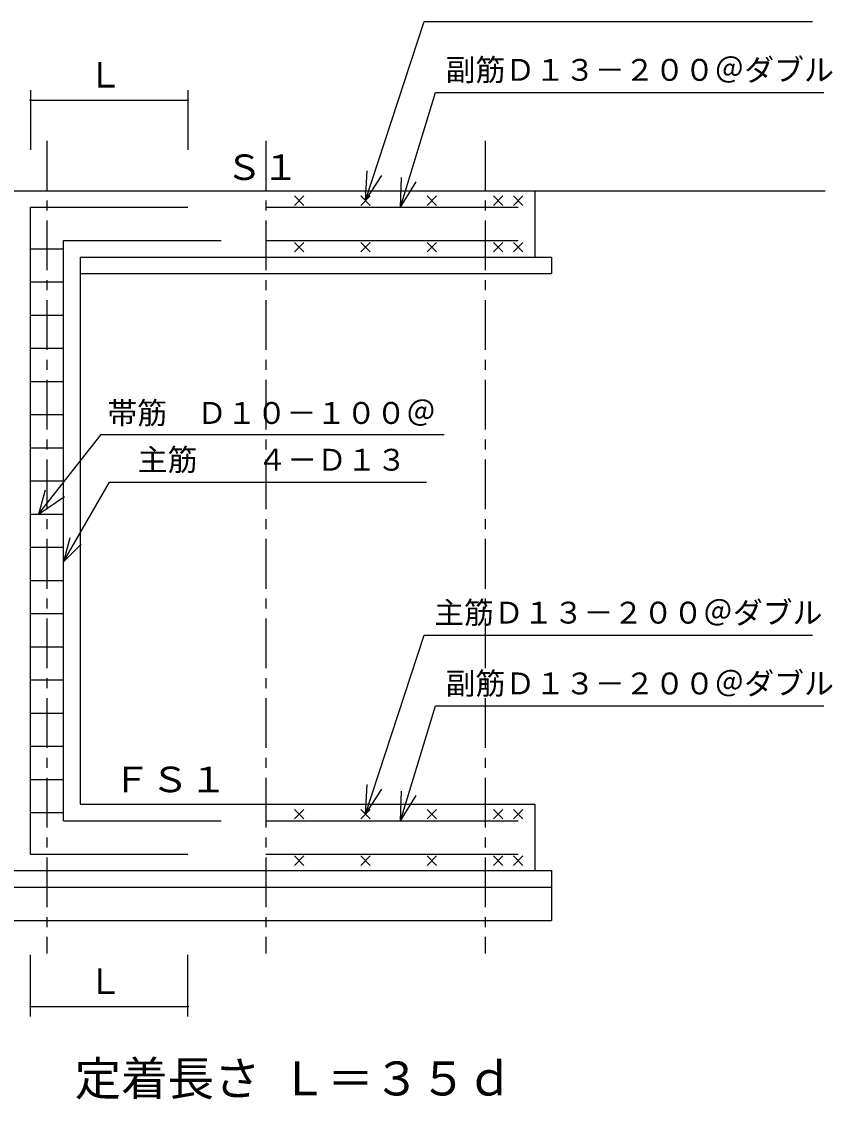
# Model space of a CAD drawing. Units: millimetres, scale not verified. Extents: x -8093 to 8093, y -5792 to 5792.
# Drawn here: x -797 to 1646, y -668 to 2582 of the extents above; entities that cross this region are included whole.
import ezdxf
from ezdxf.enums import TextEntityAlignment as Align

# ---------------------------------------------------------------- set-up
doc = ezdxf.new("R2010")
doc.units = ezdxf.units.MM
doc.header["$LTSCALE"] = 30
doc.linetypes.add('CHAIN1', pattern=[8, 5, -1, 1, -1])
for name, color, linetype, lineweight in [('0-1_00クル-フ-0躯体', 3, 'Continuous', 25), ('0-2_00クル-フ-1機器', 2, 'Continuous', 25), ('0-7_00クル-フ-2製作', 3, 'Continuous', 25)]:
    doc.layers.add(name, color=color, linetype=linetype, lineweight=lineweight)
doc.styles.add('ＭＳ ゴシック', font='')
doc.styles.get('ＭＳ ゴシック').set_extended_font_data('MS Gothic')

msp = doc.modelspace()

# ---------------------------------------------------------------- linework, layer by layer
at = {"layer": '0-1_00クル-フ-0躯体', "color": 2}
for p, q in [((239.23, 2041.81), (416, 2581.81)), ((416, 2581.81), (1586, 2581.81)), ((-770.77, 2374.67), (-770.77, 2195.01)), ((-295.77, 2374.67), (-295.77, 2195.01)), ((-770.77, 2344.67), (-295.77, 2344.67)), ((344.3, 2021.81), (450.47, 2368.36)), ((450.47, 2368.36), (1620.47, 2368.36)), ((239.23, 2041.81), (244.14, 2131.68)), ((239.23, 2041.81), (288.42, 2117.19)), ((344.3, 2021.81), (347.49, 2111.75)), ((344.3, 2021.81), (392.03, 2098.11)), ((-745.77, 1096.81), (-557.2, 1336.81)), ((-557.2, 1336.81), (475.98, 1336.81)), ((-670.77, 952.76), (-532.2, 1192.77)), ((-532.2, 1192.77), (422.8, 1192.77)), ((239.23, 191.81), (416, 731.81)), ((416, 731.81), (1586, 731.81)), ((344.3, 171.81), (450.47, 518.36)), ((450.47, 518.36), (1620.47, 518.36)), ((239.23, 191.81), (244.14, 281.68)), ((239.23, 191.81), (288.42, 267.18)), ((344.3, 171.81), (347.49, 261.75)), ((344.3, 171.81), (392.03, 248.11)), ((-770.77, -418.12), (-770.77, -232.47)), ((-295.77, -418.12), (-295.77, -232.47)), ((-770.77, -388.12), (-295.77, -388.12))]:
    msp.add_line(p, q, dxfattribs=at)
for points in [[(-726.36, 1169.26), (-745.77, 1096.81), (-667.73, 1149.85)], [(-651.35, 1025.21), (-670.77, 952.76), (-617.73, 1005.8)]]:
    msp.add_lwpolyline(points, dxfattribs=at)
at = {"layer": '0-1_00クル-フ-0躯体', "color": 5}
for points in [[(-770.77, 2344.67), (-773.77, 2344.67), (-773.76, 2344.86)], [(-770.77, 2344.67), (-773.75, 2344.29), (-773.77, 2344.67)], [(-770.77, 2344.67), (-773.76, 2344.86), (-773.72, 2345.23)], [(-770.77, 2344.67), (-773.67, 2343.92), (-773.75, 2344.29)], [(-770.77, 2344.67), (-773.72, 2345.23), (-773.62, 2345.6)], [(-770.77, 2344.67), (-773.56, 2343.57), (-773.67, 2343.92)], [(-770.77, 2344.67), (-773.62, 2345.6), (-773.48, 2345.95)], [(-770.77, 2341.67), (-773.56, 2343.57), (-770.77, 2344.67)], [(-770.77, 2341.67), (-773.4, 2343.22), (-773.56, 2343.57)], [(-770.77, 2344.67), (-773.48, 2345.95), (-773.3, 2346.28)], [(-770.77, 2341.67), (-773.2, 2342.91), (-773.4, 2343.22)], [(-770.77, 2344.67), (-773.3, 2346.28), (-773.08, 2346.58)], [(-770.77, 2341.67), (-772.96, 2342.62), (-773.2, 2342.91)], [(-770.77, 2344.67), (-773.08, 2346.58), (-772.82, 2346.86)], [(-770.77, 2341.67), (-772.68, 2342.36), (-772.96, 2342.62)], [(-770.77, 2347.67), (-772.82, 2346.86), (-772.53, 2347.1)], [(-770.77, 2344.67), (-772.82, 2346.86), (-770.77, 2347.67)], [(-770.77, 2341.67), (-772.38, 2342.14), (-772.68, 2342.36)], [(-770.77, 2347.67), (-772.53, 2347.1), (-771.15, 2347.65)], [(-771.15, 2347.65), (-772.53, 2347.1), (-772.21, 2347.3)], [(-770.77, 2341.67), (-772.05, 2341.96), (-772.38, 2342.14)], [(-771.15, 2347.65), (-772.21, 2347.3), (-771.52, 2347.58)], [(-771.52, 2347.58), (-772.21, 2347.3), (-771.87, 2347.46)], [(-770.77, 2341.67), (-771.7, 2341.82), (-772.05, 2341.96)], [(-770.77, 2341.67), (-771.33, 2341.72), (-771.7, 2341.82)], [(-770.77, 2341.67), (-770.96, 2341.68), (-771.33, 2341.72)], [(-770.58, 2347.66), (-770.77, 2344.67), (-770.77, 2347.67)], [(-770.21, 2347.62), (-770.77, 2344.67), (-770.58, 2347.66)], [(-769.84, 2347.52), (-770.77, 2344.67), (-770.21, 2347.62)], [(-769.49, 2347.38), (-770.77, 2344.67), (-769.84, 2347.52)], [(-769.16, 2347.2), (-770.77, 2344.67), (-769.49, 2347.38)], [(-768.86, 2346.98), (-770.77, 2344.67), (-769.16, 2347.2)], [(-768.58, 2346.72), (-770.77, 2344.67), (-768.86, 2346.98)], [(-768.34, 2346.43), (-770.77, 2344.67), (-768.58, 2346.72)], [(-768.14, 2346.12), (-770.77, 2344.67), (-768.34, 2346.43)], [(-767.98, 2345.77), (-770.77, 2344.67), (-768.14, 2346.12)], [(-767.86, 2345.42), (-770.77, 2344.67), (-767.98, 2345.77)], [(-767.86, 2345.42), (-767.77, 2344.67), (-770.77, 2344.67)], [(-767.77, 2344.67), (-770.77, 2341.67), (-770.77, 2344.67)], [(-767.78, 2344.48), (-770.77, 2341.67), (-767.77, 2344.67)], [(-767.82, 2344.11), (-770.77, 2341.67), (-767.78, 2344.48)], [(-767.92, 2343.74), (-770.77, 2341.67), (-767.82, 2344.11)], [(-768.05, 2343.39), (-770.77, 2341.67), (-767.92, 2343.74)], [(-768.24, 2343.06), (-770.77, 2341.67), (-768.05, 2343.39)], [(-768.46, 2342.76), (-770.77, 2341.67), (-768.24, 2343.06)], [(-768.72, 2342.48), (-770.77, 2341.67), (-768.46, 2342.76)], [(-769.01, 2342.24), (-770.77, 2341.67), (-768.72, 2342.48)], [(-769.01, 2342.24), (-770.39, 2341.69), (-770.77, 2341.67)], [(-769.32, 2342.04), (-770.39, 2341.69), (-769.01, 2342.24)], [(-769.32, 2342.04), (-770.02, 2341.76), (-770.39, 2341.69)], [(-769.66, 2341.88), (-770.02, 2341.76), (-769.32, 2342.04)], [(-767.79, 2345.05), (-767.77, 2344.67), (-767.86, 2345.42)], [(-295.77, 2344.67), (-298.77, 2344.67), (-298.76, 2344.86)], [(-295.77, 2344.67), (-298.75, 2344.29), (-298.77, 2344.67)], [(-295.77, 2344.67), (-298.76, 2344.86), (-298.72, 2345.23)], [(-295.77, 2344.67), (-298.67, 2343.92), (-298.75, 2344.29)], [(-295.77, 2344.67), (-298.72, 2345.23), (-298.62, 2345.6)], [(-295.77, 2341.67), (-298.67, 2343.92), (-295.77, 2344.67)], [(-295.77, 2341.67), (-298.56, 2343.57), (-298.67, 2343.92)], [(-295.77, 2344.67), (-298.62, 2345.6), (-298.48, 2345.95)], [(-295.77, 2341.67), (-298.4, 2343.22), (-298.56, 2343.57)], [(-295.77, 2344.67), (-298.48, 2345.95), (-298.3, 2346.28)], [(-295.77, 2341.67), (-298.2, 2342.91), (-298.4, 2343.22)], [(-295.77, 2344.67), (-298.3, 2346.28), (-298.08, 2346.58)], [(-295.77, 2341.67), (-297.96, 2342.62), (-298.2, 2342.91)], [(-295.77, 2344.67), (-298.08, 2346.58), (-297.82, 2346.86)], [(-295.77, 2341.67), (-297.68, 2342.36), (-297.96, 2342.62)], [(-295.77, 2344.67), (-297.82, 2346.86), (-297.53, 2347.1)], [(-295.77, 2341.67), (-297.38, 2342.14), (-297.68, 2342.36)], [(-295.77, 2344.67), (-297.53, 2347.1), (-297.21, 2347.3)], [(-295.77, 2341.67), (-297.05, 2341.96), (-297.38, 2342.14)], [(-295.77, 2344.67), (-297.21, 2347.3), (-296.87, 2347.46)], [(-295.77, 2341.67), (-296.7, 2341.82), (-297.05, 2341.96)], [(-295.77, 2344.67), (-296.87, 2347.46), (-296.52, 2347.58)], [(-295.77, 2341.67), (-296.33, 2341.72), (-296.7, 2341.82)], [(-295.77, 2347.67), (-296.52, 2347.58), (-296.15, 2347.65)], [(-295.77, 2344.67), (-296.52, 2347.58), (-295.77, 2347.67)], [(-295.77, 2341.67), (-295.96, 2341.68), (-296.33, 2341.72)], [(-295.58, 2347.66), (-295.77, 2344.67), (-295.77, 2347.67)], [(-295.21, 2347.62), (-295.77, 2344.67), (-295.58, 2347.66)], [(-294.84, 2347.52), (-295.77, 2344.67), (-295.21, 2347.62)], [(-294.49, 2347.38), (-295.77, 2344.67), (-294.84, 2347.52)], [(-294.16, 2347.2), (-295.77, 2344.67), (-294.49, 2347.38)], [(-293.86, 2346.98), (-295.77, 2344.67), (-294.16, 2347.2)], [(-293.58, 2346.72), (-295.77, 2344.67), (-293.86, 2346.98)], [(-293.34, 2346.43), (-295.77, 2344.67), (-293.58, 2346.72)], [(-293.14, 2346.12), (-295.77, 2344.67), (-293.34, 2346.43)], [(-292.98, 2345.77), (-295.77, 2344.67), (-293.14, 2346.12)], [(-292.86, 2345.42), (-295.77, 2344.67), (-292.98, 2345.77)], [(-292.79, 2345.05), (-295.77, 2344.67), (-292.86, 2345.42)], [(-292.77, 2344.67), (-295.77, 2344.67), (-292.79, 2345.05)], [(-292.77, 2344.67), (-295.77, 2341.67), (-295.77, 2344.67)], [(-292.78, 2344.48), (-295.77, 2341.67), (-292.77, 2344.67)], [(-292.82, 2344.11), (-295.77, 2341.67), (-292.78, 2344.48)], [(-292.92, 2343.74), (-295.77, 2341.67), (-292.82, 2344.11)], [(-293.05, 2343.39), (-295.77, 2341.67), (-292.92, 2343.74)], [(-293.24, 2343.06), (-295.77, 2341.67), (-293.05, 2343.39)], [(-293.46, 2342.76), (-295.77, 2341.67), (-293.24, 2343.06)], [(-293.72, 2342.48), (-295.77, 2341.67), (-293.46, 2342.76)], [(-294.01, 2342.24), (-295.77, 2341.67), (-293.72, 2342.48)], [(-294.32, 2342.04), (-295.77, 2341.67), (-294.01, 2342.24)], [(-294.66, 2341.88), (-295.77, 2341.67), (-294.32, 2342.04)], [(-295.02, 2341.76), (-295.77, 2341.67), (-294.66, 2341.88)], [(-295.39, 2341.69), (-295.77, 2341.67), (-295.02, 2341.76)], [(-773.76, -387.93), (-770.77, -388.12), (-773.77, -388.12)], [(-773.77, -388.12), (-772.68, -390.43), (-773.75, -388.5)], [(-773.77, -388.12), (-772.38, -390.65), (-772.68, -390.43)], [(-770.77, -388.12), (-772.38, -390.65), (-773.77, -388.12)], [(-773.72, -387.56), (-770.77, -388.12), (-773.76, -387.93)], [(-773.75, -388.5), (-772.96, -390.17), (-773.67, -388.87)], [(-773.75, -388.5), (-772.68, -390.43), (-772.96, -390.17)], [(-773.62, -387.19), (-770.77, -388.12), (-773.72, -387.56)], [(-773.67, -388.87), (-773.2, -389.88), (-773.56, -389.22)], [(-773.67, -388.87), (-772.96, -390.17), (-773.2, -389.88)], [(-773.48, -386.84), (-770.77, -388.12), (-773.62, -387.19)], [(-773.56, -389.22), (-773.2, -389.88), (-773.4, -389.56)], [(-773.3, -386.51), (-770.77, -388.12), (-773.48, -386.84)], [(-773.08, -386.21), (-770.77, -388.12), (-773.3, -386.51)], [(-772.82, -385.93), (-770.77, -388.12), (-773.08, -386.21)], [(-772.53, -385.69), (-770.77, -388.12), (-772.82, -385.93)], [(-772.21, -385.49), (-770.77, -388.12), (-772.53, -385.69)], [(-770.77, -388.12), (-772.05, -390.83), (-772.38, -390.65)], [(-771.87, -385.33), (-770.77, -388.12), (-772.21, -385.49)], [(-770.77, -388.12), (-771.7, -390.97), (-772.05, -390.83)], [(-771.87, -385.33), (-770.77, -385.12), (-770.77, -388.12)], [(-771.52, -385.21), (-770.77, -385.12), (-771.87, -385.33)], [(-770.77, -388.12), (-771.33, -391.07), (-771.7, -390.97)], [(-771.15, -385.14), (-770.77, -385.12), (-771.52, -385.21)], [(-770.77, -388.12), (-770.96, -391.11), (-771.33, -391.07)], [(-770.77, -388.12), (-770.77, -391.12), (-770.96, -391.11)], [(-770.77, -385.12), (-767.77, -388.12), (-770.77, -388.12)], [(-770.58, -385.13), (-767.77, -388.12), (-770.77, -385.12)], [(-770.77, -388.12), (-770.39, -391.1), (-770.77, -391.12)], [(-770.77, -388.12), (-770.02, -391.02), (-770.39, -391.1)], [(-770.77, -388.12), (-769.66, -390.91), (-770.02, -391.02)], [(-770.77, -388.12), (-769.32, -390.75), (-769.66, -390.91)], [(-767.77, -388.12), (-769.32, -390.75), (-770.77, -388.12)], [(-770.21, -385.17), (-767.77, -388.12), (-770.58, -385.13)], [(-769.84, -385.27), (-767.77, -388.12), (-770.21, -385.17)], [(-769.49, -385.4), (-767.77, -388.12), (-769.84, -385.27)], [(-769.16, -385.59), (-767.77, -388.12), (-769.49, -385.4)], [(-767.77, -388.12), (-769.01, -390.55), (-769.32, -390.75)], [(-768.86, -385.81), (-767.77, -388.12), (-769.16, -385.59)], [(-767.77, -388.12), (-768.72, -390.31), (-769.01, -390.55)], [(-768.86, -385.81), (-767.79, -387.74), (-767.77, -388.12)], [(-768.58, -386.07), (-767.79, -387.74), (-768.86, -385.81)], [(-767.77, -388.12), (-768.46, -390.03), (-768.72, -390.31)], [(-768.58, -386.07), (-767.86, -387.37), (-767.79, -387.74)], [(-768.34, -386.36), (-767.86, -387.37), (-768.58, -386.07)], [(-767.77, -388.12), (-768.24, -389.73), (-768.46, -390.03)], [(-768.34, -386.36), (-767.98, -387.01), (-767.86, -387.37)], [(-768.14, -386.67), (-767.98, -387.01), (-768.34, -386.36)], [(-767.77, -388.12), (-768.05, -389.4), (-768.24, -389.73)], [(-767.77, -388.12), (-767.92, -389.05), (-768.05, -389.4)], [(-767.77, -388.12), (-767.82, -388.68), (-767.92, -389.05)], [(-767.77, -388.12), (-767.78, -388.31), (-767.82, -388.68)], [(-298.76, -387.93), (-295.77, -388.12), (-298.77, -388.12)], [(-298.77, -388.12), (-295.77, -388.12), (-298.75, -388.5)], [(-298.72, -387.56), (-295.77, -388.12), (-298.76, -387.93)], [(-298.75, -388.5), (-295.77, -388.12), (-298.67, -388.87)], [(-298.62, -387.19), (-295.77, -388.12), (-298.72, -387.56)], [(-298.67, -388.87), (-295.77, -388.12), (-295.77, -391.12)], [(-298.67, -388.87), (-295.96, -391.11), (-298.56, -389.22)], [(-298.67, -388.87), (-295.77, -391.12), (-295.96, -391.11)], [(-298.48, -386.84), (-295.77, -388.12), (-298.62, -387.19)], [(-298.56, -389.22), (-296.33, -391.07), (-298.4, -389.56)], [(-298.56, -389.22), (-295.96, -391.11), (-296.33, -391.07)], [(-298.3, -386.51), (-295.77, -388.12), (-298.48, -386.84)], [(-298.4, -389.56), (-296.7, -390.97), (-298.2, -389.88)], [(-298.4, -389.56), (-296.33, -391.07), (-296.7, -390.97)], [(-298.08, -386.21), (-295.77, -388.12), (-298.3, -386.51)], [(-298.2, -389.88), (-297.05, -390.83), (-297.96, -390.17)], [(-298.2, -389.88), (-296.7, -390.97), (-297.05, -390.83)], [(-298.08, -386.21), (-295.77, -385.12), (-295.77, -388.12)], [(-297.82, -385.93), (-295.77, -385.12), (-298.08, -386.21)], [(-297.53, -385.69), (-295.77, -385.12), (-297.82, -385.93)], [(-297.21, -385.49), (-295.77, -385.12), (-297.53, -385.69)], [(-296.87, -385.33), (-295.77, -385.12), (-297.21, -385.49)], [(-296.52, -385.21), (-295.77, -385.12), (-296.87, -385.33)], [(-296.15, -385.14), (-295.77, -385.12), (-296.52, -385.21)], [(-295.77, -385.12), (-292.77, -388.12), (-295.77, -388.12)], [(-295.77, -385.12), (-292.79, -387.74), (-292.77, -388.12)], [(-295.77, -385.12), (-292.86, -387.37), (-292.79, -387.74)], [(-295.77, -385.12), (-292.98, -387.01), (-292.86, -387.37)], [(-295.58, -385.13), (-292.98, -387.01), (-295.77, -385.12)], [(-295.77, -388.12), (-295.39, -391.1), (-295.77, -391.12)], [(-295.77, -388.12), (-295.02, -391.02), (-295.39, -391.1)], [(-295.77, -388.12), (-294.66, -390.91), (-295.02, -391.02)], [(-295.77, -388.12), (-294.32, -390.75), (-294.66, -390.91)], [(-295.77, -388.12), (-294.01, -390.55), (-294.32, -390.75)], [(-295.77, -388.12), (-293.72, -390.31), (-294.01, -390.55)], [(-295.77, -388.12), (-293.46, -390.03), (-293.72, -390.31)], [(-295.77, -388.12), (-293.24, -389.73), (-293.46, -390.03)], [(-292.77, -388.12), (-293.24, -389.73), (-295.77, -388.12)], [(-295.21, -385.17), (-292.98, -387.01), (-295.58, -385.13)], [(-295.21, -385.17), (-293.14, -386.67), (-292.98, -387.01)], [(-294.84, -385.27), (-293.14, -386.67), (-295.21, -385.17)], [(-294.84, -385.27), (-293.34, -386.36), (-293.14, -386.67)], [(-294.49, -385.4), (-293.34, -386.36), (-294.84, -385.27)], [(-294.49, -385.4), (-293.58, -386.07), (-293.34, -386.36)], [(-294.16, -385.59), (-293.58, -386.07), (-294.49, -385.4)], [(-294.16, -385.59), (-293.86, -385.81), (-293.58, -386.07)], [(-292.77, -388.12), (-293.05, -389.4), (-293.24, -389.73)], [(-292.77, -388.12), (-292.92, -389.05), (-293.05, -389.4)], [(-292.77, -388.12), (-292.82, -388.68), (-292.92, -389.05)], [(-292.77, -388.12), (-292.78, -388.31), (-292.82, -388.68)], [(-297.96, -390.17), (-297.38, -390.65), (-297.68, -390.43)], [(-297.96, -390.17), (-297.05, -390.83), (-297.38, -390.65)]]:
    msp.add_solid(points, dxfattribs=at)
at = {"layer": '0-2_00クル-フ-1機器', "linetype": 'CHAIN1'}
for p, q in [((-720.77, 2221.81), (-720.77, -228.19)), ((-60.77, 2221.81), (-60.77, -228.19)), ((599.23, 2221.81), (599.23, -228.19))]:
    msp.add_line(p, q, dxfattribs=at)
at = {"layer": '0-2_00クル-フ-1機器'}
for p, q in [((-2145.77, 2071.81), (1624.16, 2071.81)), ((749.23, 2071.81), (749.23, 1871.81)), ((-620.77, 1871.81), (799.23, 1871.81)), ((-620.77, 1871.81), (-620.77, 221.81)), ((799.23, 1871.81), (799.23, 1821.81)), ((-620.77, 1821.81), (799.23, 1821.81)), ((-620.77, 221.81), (749.23, 221.81)), ((749.23, 221.81), (749.23, 21.81)), ((-920.77, 21.81), (799.23, 21.81)), ((799.23, 21.81), (799.23, -128.19)), ((-920.77, -28.19), (799.23, -28.19)), ((-920.77, -128.19), (799.23, -128.19))]:
    msp.add_line(p, q, dxfattribs=at)
at = {"layer": '0-7_00クル-フ-2製作'}
for p, q in [((53.37, 2055.96), (25.09, 2027.67)), ((25.09, 2055.96), (53.37, 2027.67)), ((253.37, 2055.96), (225.09, 2027.67)), ((225.09, 2055.96), (253.37, 2027.67)), ((453.37, 2055.95), (425.09, 2027.66)), ((425.09, 2055.95), (453.37, 2027.66)), ((653.37, 2055.94), (625.09, 2027.66)), ((625.09, 2055.94), (653.37, 2027.66)), ((713.37, 2055.96), (685.09, 2027.67)), ((685.09, 2055.96), (713.37, 2027.67)), ((-60.77, 2021.81), (699.23, 2021.81)), ((-670.77, 171.82), (-670.77, 1921.81)), ((-670.77, 1921.81), (-195.77, 1921.81)), ((-60.77, 1921.81), (699.23, 1921.81)), ((-770.77, 1896.81), (-670.77, 1896.81)), ((53.37, 1915.95), (25.09, 1887.67)), ((25.09, 1915.95), (53.37, 1887.67)), ((253.37, 1915.95), (225.09, 1887.67)), ((225.09, 1915.95), (253.37, 1887.67)), ((453.37, 1915.95), (425.09, 1887.66)), ((425.09, 1915.95), (453.37, 1887.66)), ((653.37, 1915.94), (625.09, 1887.66)), ((625.09, 1915.94), (653.37, 1887.66)), ((713.37, 1915.96), (685.09, 1887.67)), ((685.09, 1915.96), (713.37, 1887.67)), ((-770.77, 1796.81), (-670.77, 1796.81)), ((-770.77, 1696.81), (-670.77, 1696.81)), ((-770.77, 1596.81), (-670.77, 1596.81)), ((-770.77, 1496.81), (-670.77, 1496.81)), ((-770.77, 1396.81), (-670.77, 1396.81)), ((-770.77, 1296.81), (-670.77, 1296.81)), ((-770.77, 1196.81), (-670.77, 1196.81)), ((-770.77, 1096.81), (-670.77, 1096.81)), ((-770.77, 996.81), (-670.77, 996.81)), ((-770.77, 896.81), (-670.77, 896.81)), ((-770.77, 796.81), (-670.77, 796.81)), ((-770.77, 696.81), (-670.77, 696.81)), ((-770.77, 596.81), (-670.77, 596.81)), ((-770.77, 496.81), (-670.77, 496.81)), ((-770.77, 396.81), (-670.77, 396.81)), ((-770.77, 296.81), (-670.77, 296.81)), ((-770.77, 196.81), (-670.77, 196.81)), ((53.37, 205.95), (25.09, 177.67)), ((25.09, 205.95), (53.37, 177.67)), ((253.37, 205.95), (225.09, 177.67)), ((225.09, 205.95), (253.37, 177.67)), ((453.37, 205.95), (425.09, 177.66)), ((425.09, 205.95), (453.37, 177.66)), ((653.37, 205.94), (625.09, 177.66)), ((625.09, 205.94), (653.37, 177.66)), ((713.37, 205.96), (685.09, 177.67)), ((685.09, 205.96), (713.37, 177.67)), ((-670.77, 171.82), (-195.77, 171.82)), ((-60.77, 171.82), (699.23, 171.82)), ((-60.77, 171.81), (699.23, 171.81)), ((-770.77, 71.81), (-295.77, 71.81)), ((-60.77, 71.81), (699.23, 71.81)), ((-60.77, 71.81), (699.23, 71.81)), ((53.37, 65.95), (25.09, 37.67)), ((25.09, 65.95), (53.37, 37.67)), ((253.37, 65.95), (225.09, 37.67)), ((225.09, 65.95), (253.37, 37.67)), ((453.37, 65.95), (425.09, 37.66)), ((425.09, 65.95), (453.37, 37.66)), ((653.37, 65.94), (625.09, 37.66)), ((625.09, 65.94), (653.37, 37.66)), ((713.37, 65.96), (685.09, 37.67)), ((685.09, 65.96), (713.37, 37.67))]:
    msp.add_line(p, q, dxfattribs=at)
msp.add_lwpolyline([(-770.77, 71.81), (-770.77, 2021.81), (-295.77, 2021.81)], dxfattribs=at)

# ---------------------------------------------------------------- texts
at = {"layer": '0-1_00クル-フ-0躯体', "color": 4, "style": 'ＭＳ ゴシック'}
for s, height, p in [('副筋Ｄ１３－２００＠ダブル', 65.98, (480.47, 2383.36)), ('Ｌ', 76.98, (-598.27, 2359.67)), ('帯筋\u3000Ｄ１０－１００＠', 65.98, (-538.74, 1348.9)), ('主筋', 65.98, (-447.2, 1207.77)), ('４－Ｄ１３', 65.98, (-87.21, 1207.77)), ('主筋Ｄ１３－２００＠ダブル', 65.98, (446, 746.8)), ('副筋Ｄ１３－２００＠ダブル', 65.98, (480.47, 533.35)), ('Ｌ', 76.98, (-598.27, -373.12)), ('定着長さ', 102.6, (-637.22, -686.94)), ('Ｌ＝３５ｄ', 102.6, (-15.98, -686.94))]:
    msp.add_text(s, height=height, dxfattribs=at).set_placement(p, align=Align.BOTTOM_LEFT)
at = {"layer": '0-2_00クル-フ-1機器', "color": 4, "style": 'ＭＳ ゴシック'}
for s, width, p in [('Ｓ１', 1.05, (-182.06, 2080.98)), ('ＦＳ１', 1.1, (-523.42, 235.26))]:
    msp.add_text(s, height=76.98, dxfattribs=dict(at, width=width)).set_placement(p, align=Align.BOTTOM_LEFT)

doc.saveas('drawing.dxf')
